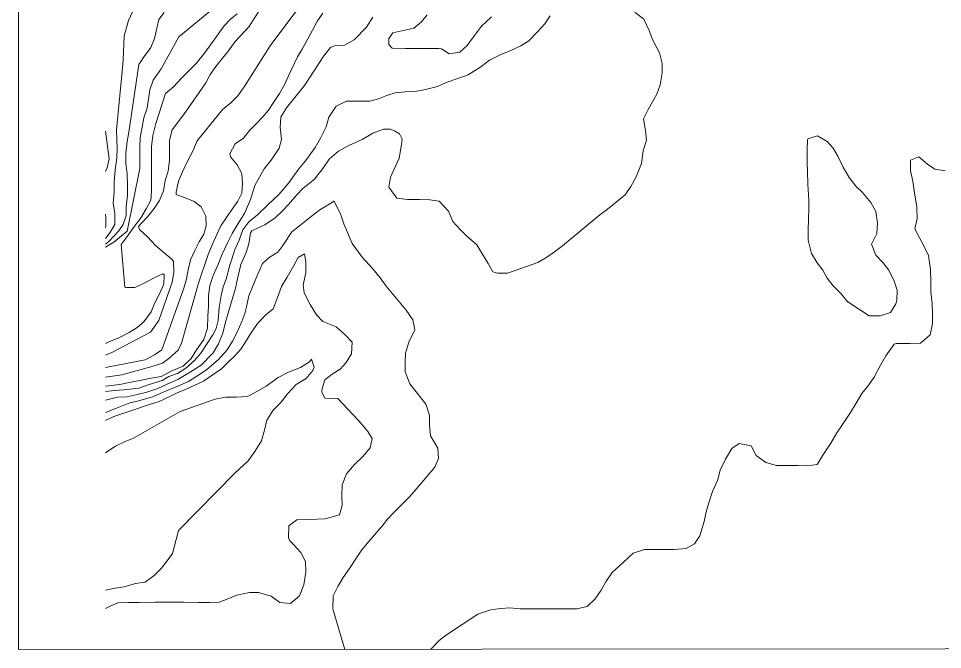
# Model space of a CAD drawing. Header units: metres. Extents: x 78 to 178, y -74 to 157.
# Drawn here: x 147.284 to 150.121, y 60.376 to 62.312 of the extents above; entities that cross this region are included whole.
import ezdxf

# ---------------------------------------------------------------- set-up
doc = ezdxf.new("R2010")
doc.units = ezdxf.units.M
doc.layers.add('01_Fina', color=252, linetype='Continuous', lineweight=15)

msp = doc.modelspace()

# ---------------------------------------------------------------- linework, layer by layer
at = {"layer": '01_Fina', "color": 252, "lineweight": 9, "true_color": 0x939598}
msp.add_lwpolyline([(147.2844, 70.26465), (147.2844, 60.37636), (155.81775, 60.38229), (155.81775, 70.27058), (147.55141, 70.26465)], dxfattribs=at)
at = {"layer": '01_Fina', "color": 252, "linetype": 'Continuous', "lineweight": 9, "true_color": 0x939598}
for points in [[(147.65951, 62.3888), (147.62245, 62.30665), (147.60921, 62.25888), (147.60573, 62.18463), (147.60305, 62.15132), (147.58513, 61.97003), (147.587, 61.91264), (147.5866, 61.88508), (147.58111, 61.84775), (147.57817, 61.80841), (147.57763, 61.77978), (147.57536, 61.74674), (147.58058, 61.71302), (147.57977, 61.67998), (147.56452, 61.65456), (147.55141, 61.6373)], [(148.18036, 62.39428), (148.074, 62.25166), (148.0566, 62.22851), (147.97941, 62.10596), (147.95733, 62.07532), (147.93472, 62.05312), (147.91117, 62.03398), (147.83317, 61.93685), (147.81913, 61.90555), (147.80361, 61.87504), (147.78768, 61.842), (147.77604, 61.81323), (147.76882, 61.77925), (147.76882, 61.77242), (147.79638, 61.76212), (147.82354, 61.75088), (147.84521, 61.73443), (147.85966, 61.7062), (147.86073, 61.6765), (147.85324, 61.65027), (147.83919, 61.62673), (147.82622, 61.60264), (147.81244, 61.57241), (147.80521, 61.5411), (147.80013, 61.51327), (147.79143, 61.48518), (147.724, 61.29627), (147.70166, 61.28034), (147.67717, 61.2671), (147.67276, 61.26523), (147.55181, 61.24168)], [(147.88615, 62.34638), (147.77618, 62.25621), (147.72253, 62.15841), (147.69791, 62.12295), (147.68788, 62.09325), (147.67972, 62.03719), (147.66901, 62.00723), (147.66433, 61.97886), (147.65831, 61.94756), (147.65697, 61.91852), (147.65697, 61.88548), (147.65684, 61.8523), (147.61844, 61.66017), (147.5767, 61.62579), (147.55141, 61.61051)], [(148.02476, 62.33876), (148.00804, 62.31227), (147.99238, 62.28752), (147.94984, 62.24216), (147.9287, 62.2134), (147.91077, 62.19092), (147.89057, 62.16537), (147.87277, 62.14035), (147.85913, 62.11533), (147.79665, 62.02489), (147.75584, 61.9711), (147.74835, 61.93899), (147.74822, 61.90528), (147.74781, 61.87825), (147.74434, 61.84427), (147.7347, 61.81524), (147.72922, 61.78366), (147.71718, 61.75396), (147.70059, 61.72894), (147.68012, 61.70366), (147.65991, 61.68238), (147.65309, 61.67436), (147.6559, 61.66512), (147.67998, 61.64211), (147.70487, 61.61602), (147.73176, 61.59301), (147.75651, 61.57321), (147.76012, 61.56666), (147.76133, 61.53267), (147.75598, 61.50297), (147.71477, 61.38564), (147.68935, 61.34978), (147.57081, 61.28784), (147.55141, 61.27915)], [(149.17589, 62.33153), (149.20425, 62.31013), (149.22058, 62.27574), (149.23128, 62.24564), (149.25162, 62.20724), (149.26018, 62.17473), (149.25978, 62.1453), (149.25429, 62.1085), (149.24345, 62.08041), (149.23061, 62.05633), (149.2167, 62.03345), (149.20332, 62.00442), (149.20867, 61.9691), (149.21201, 61.93873), (149.20198, 61.90595), (149.19636, 61.86728), (149.18071, 61.82661), (149.16425, 61.79691), (149.14672, 61.77162), (149.09187, 61.7272), (149.06832, 61.70968), (148.95447, 61.61469), (148.92584, 61.59341), (148.90296, 61.57803), (148.87901, 61.56358), (148.78549, 61.53107), (148.75459, 61.5312), (148.7404, 61.53495), (148.72649, 61.56063), (148.70642, 61.59288), (148.69103, 61.61776), (148.66053, 61.64506), (148.64019, 61.66499), (148.61799, 61.68921), (148.60421, 61.72132), (148.57544, 61.75182), (148.54668, 61.75624), (148.5155, 61.75664), (148.47831, 61.75677), (148.44593, 61.76119), (148.42158, 61.79503), (148.42626, 61.82594), (148.45302, 61.88387), (148.45958, 61.92628), (148.46185, 61.94247), (148.45396, 61.95866), (148.43884, 61.96736), (148.42573, 61.97324), (148.40513, 61.97324), (148.37168, 61.96013), (148.33943, 61.941), (148.29876, 61.92254), (148.26625, 61.90541), (148.23829, 61.88106), (148.21902, 61.85256), (148.19293, 61.81898), (148.15761, 61.79035), (148.13835, 61.77149), (148.11293, 61.74152), (148.0942, 61.72145), (148.07252, 61.70058), (148.04028, 61.67904), (148.00028, 61.66111), (147.99653, 61.65469), (147.99171, 61.62124), (147.98369, 61.59408), (147.96683, 61.55729), (147.95639, 61.51408), (147.95077, 61.48491), (147.92014, 61.38109), (147.91131, 61.34697), (147.89873, 61.31473), (147.88214, 61.28663), (147.84521, 61.24864), (147.80441, 61.22295), (147.77377, 61.20502), (147.74327, 61.19124), (147.71263, 61.17746), (147.67865, 61.16595), (147.64493, 61.15793), (147.6171, 61.15191), (147.58794, 61.1507), (147.55141, 61.14104)], [(147.73109, 62.33046), (147.71517, 62.30919), (147.70166, 62.25126), (147.69095, 62.22356), (147.66968, 62.19587), (147.65376, 62.17125), (147.62312, 61.96401), (147.6179, 61.93471), (147.61362, 61.89966), (147.61416, 61.86808), (147.61844, 61.83624), (147.61924, 61.80052), (147.61898, 61.76895), (147.6151, 61.73536), (147.61483, 61.70754), (147.60573, 61.68051), (147.59222, 61.66044), (147.56185, 61.62847), (147.55141, 61.61955)], [(148.21849, 62.32886), (148.20203, 62.30531), (148.18678, 62.27695), (148.17273, 62.25005), (148.15494, 62.21821), (148.14035, 62.19507), (148.1132, 62.137), (148.10142, 62.10891), (148.08523, 62.08268), (148.06744, 62.05419), (148.05219, 62.03077), (148.03426, 62.01044), (148.01526, 61.99064), (147.99359, 61.96883), (147.97526, 61.94568), (147.94917, 61.92749), (147.93298, 61.89752), (147.93485, 61.88815), (147.95572, 61.863), (147.97017, 61.83704), (147.97231, 61.80641), (147.96977, 61.77644), (147.9572, 61.75195), (147.94007, 61.72787), (147.92522, 61.70446), (147.90555, 61.67636), (147.89351, 61.65001), (147.8804, 61.61977), (147.86702, 61.58833), (147.83665, 61.50016), (147.78514, 61.31607), (147.77484, 61.29506), (147.74581, 61.26924), (147.72681, 61.25452), (147.69055, 61.24369), (147.60212, 61.21907), (147.55141, 61.21244)], [(147.95572, 62.32698), (147.93365, 62.30959), (147.91545, 62.28992), (147.85511, 62.2059), (147.82996, 62.17446), (147.80976, 62.15413), (147.78327, 62.1279), (147.75999, 62.10289), (147.73591, 62.08255), (147.72494, 62.05071), (147.70554, 61.98983), (147.69711, 61.95304), (147.69296, 61.91999), (147.69309, 61.88401), (147.69296, 61.84842), (147.69283, 61.81938), (147.69283, 61.78259), (147.69055, 61.75476), (147.67677, 61.72841), (147.65871, 61.69884), (147.64011, 61.67503), (147.62058, 61.64733), (147.59971, 61.61857), (147.61068, 61.48852), (147.61416, 61.48705), (147.64105, 61.48718), (147.66767, 61.49922), (147.70059, 61.51675), (147.72748, 61.52906), (147.73122, 61.52585), (147.73056, 61.49749), (147.71704, 61.46805), (147.70166, 61.43822), (147.69149, 61.41253), (147.66955, 61.38189), (147.64868, 61.36436), (147.62446, 61.34951), (147.59476, 61.33333), (147.55944, 61.31941), (147.55141, 61.31527)], [(148.91647, 62.3207), (148.90028, 62.29568), (148.87794, 62.27159), (148.85132, 62.24417), (148.82683, 62.22838), (148.79392, 62.21299), (148.76515, 62.20202), (148.73037, 62.18423), (148.70308, 62.16443), (148.66495, 62.13981), (148.6327, 62.12844), (148.59685, 62.1156), (148.57022, 62.10396), (148.53356, 62.09446), (148.50694, 62.08937), (148.47108, 62.08696), (148.44071, 62.08456), (148.41476, 62.07599), (148.38961, 62.06556), (148.36325, 62.05847), (148.32646, 62.05833), (148.29087, 62.05847), (148.25929, 62.04375), (148.23695, 62.00937), (148.22839, 61.98007), (148.21193, 61.94515), (148.19454, 61.91678), (148.16497, 61.87531), (148.14504, 61.85136), (148.12657, 61.82607), (148.11413, 61.80801), (148.08336, 61.77202), (148.05058, 61.74205), (148.0178, 61.71008), (147.99118, 61.68814), (147.97258, 61.66405), (147.96215, 61.63181), (147.94957, 61.60572), (147.93285, 61.55528), (147.92214, 61.51301), (147.91305, 61.48866), (147.90662, 61.46243), (147.90007, 61.42604), (147.89753, 61.38564), (147.89124, 61.36142), (147.8808, 61.34135), (147.84361, 61.28516), (147.82515, 61.26309), (147.79852, 61.23914), (147.77203, 61.22335), (147.74634, 61.21398), (147.72507, 61.20168), (147.68239, 61.18803), (147.65403, 61.17826), (147.60734, 61.17278), (147.57897, 61.17104), (147.55141, 61.1683)], [(147.55141, 61.1844), (147.59556, 61.18963), (147.62433, 61.19579), (147.65711, 61.20181), (147.69216, 61.20917), (147.72213, 61.21398), (147.75464, 61.23098), (147.78942, 61.24596), (147.81431, 61.26911), (147.8313, 61.296), (147.85378, 61.32784), (147.86408, 61.36276), (147.86609, 61.39888), (147.86742, 61.42952), (147.86809, 61.46297), (147.8713, 61.4932), (147.88161, 61.52424), (147.89659, 61.55568), (147.90997, 61.589), (147.92562, 61.62365), (147.94047, 61.65241), (147.96228, 61.68881), (147.97847, 61.71449), (147.99626, 61.75677), (148.01004, 61.80039), (148.02436, 61.82567), (148.03801, 61.85109), (148.06008, 61.87785), (148.0843, 61.91491), (148.09152, 61.94127), (148.08791, 61.97926), (148.08925, 62.0099), (148.10677, 62.03867), (148.1627, 62.1065), (148.22143, 62.19788), (148.24163, 62.2233), (148.25461, 62.22851), (148.28338, 62.22958), (148.31468, 62.24644), (148.35228, 62.28538), (148.37154, 62.31628)], [(148.53932, 62.32377), (148.52192, 62.30183), (148.49771, 62.2827), (148.43362, 62.26865), (148.42118, 62.25059), (148.42091, 62.23239), (148.43095, 62.22169), (148.47149, 62.22062), (148.51644, 62.22049), (148.5452, 62.22035), (148.57424, 62.21995), (148.5832, 62.21902), (148.60608, 62.20443), (148.63953, 62.20925), (148.6612, 62.22932), (148.6814, 62.25608), (148.70602, 62.28885), (148.73585, 62.31722)], [(147.55141, 61.96671), (147.56292, 61.882), (147.5569, 61.85457), (147.55141, 61.84272)], [(149.83012, 61.44317), (149.89568, 61.40062), (149.9294, 61.40049), (149.96124, 61.41052), (149.97689, 61.43741), (149.98064, 61.44705), (149.98131, 61.47916), (149.97207, 61.50672), (149.95548, 61.5403), (149.93702, 61.56411), (149.91548, 61.58672), (149.90291, 61.6203), (149.91909, 61.65241), (149.9207, 61.68573), (149.91562, 61.72011), (149.9005, 61.74767), (149.87494, 61.77844), (149.85461, 61.79838), (149.83387, 61.825), (149.81541, 61.85631), (149.79949, 61.89043), (149.7853, 61.91491), (149.76617, 61.93471), (149.73714, 61.95224), (149.70744, 61.94327), (149.70583, 61.93899), (149.70516, 61.90929), (149.7053, 61.87089), (149.70583, 61.8428), (149.7073, 61.80413), (149.70985, 61.7549), (149.70985, 61.7276), (149.70944, 61.69911), (149.70837, 61.66111), (149.70824, 61.63235), (149.71868, 61.59114), (149.73594, 61.56318), (149.75346, 61.54003), (149.76697, 61.51541), (149.7849, 61.49227), (149.81019, 61.46671), (149.83012, 61.44223)], [(150.12861, 61.84507), (150.0973, 61.85042), (150.07416, 61.86568), (150.0482, 61.88775), (150.02225, 61.87798), (150.02278, 61.84547), (150.02907, 61.8135), (150.03455, 61.77737), (150.04151, 61.73403), (150.04298, 61.69871), (150.03576, 61.66686), (150.0486, 61.64118), (150.06252, 61.61696), (150.0779, 61.58565), (150.08392, 61.54257), (150.08446, 61.50484), (150.08432, 61.47488), (150.08887, 61.43741), (150.08994, 61.40825), (150.08981, 61.37641), (150.08299, 61.34175), (150.05288, 61.31647), (150.02104, 61.3154), (149.99281, 61.3154), (149.97796, 61.31486), (149.97234, 61.31272), (149.94625, 61.27753), (149.93006, 61.24877), (149.9108, 61.21238), (149.89153, 61.18428), (149.87347, 61.16234), (149.85581, 61.13184), (149.83869, 61.10374), (149.81193, 61.06414), (149.79601, 61.04073), (149.77768, 61.00982), (149.75346, 60.97249), (149.73567, 60.9444), (149.7057, 60.94038), (149.67693, 60.94052), (149.64683, 60.94065), (149.61071, 60.94105), (149.57846, 60.95042), (149.54916, 60.97196), (149.53351, 61.00099), (149.49645, 61.00835), (149.47371, 60.9935), (149.45484, 60.96018), (149.43798, 60.92674), (149.43009, 60.8953), (149.41417, 60.86131), (149.40293, 60.82639), (149.39517, 60.7991), (149.38915, 60.76886), (149.37537, 60.72498), (149.35985, 60.7005), (149.33416, 60.68605), (149.29724, 60.68311), (149.26887, 60.68324), (149.23596, 60.68324), (149.20573, 60.68337), (149.17161, 60.67173), (149.1403, 60.64337), (149.10645, 60.6122), (149.08692, 60.5845), (149.07287, 60.55828), (149.05481, 60.53166), (149.02993, 60.50851), (148.99835, 60.50115), (148.96905, 60.50075), (148.92998, 60.50115), (148.89346, 60.50088), (148.85854, 60.50102), (148.82389, 60.50142), (148.79258, 60.50436), (148.76542, 60.50169), (148.73425, 60.49861), (148.69398, 60.48523), (148.59832, 60.42114), (148.57571, 60.40415), (148.55484, 60.38261), (148.55058, 60.37708)], [(148.28566, 60.37689), (148.24913, 60.50128), (148.25033, 60.54075), (148.26491, 60.57019), (148.2815, 60.59708), (148.30037, 60.62477), (148.32151, 60.65809), (148.33836, 60.6819), (148.3595, 60.70759), (148.37743, 60.72846), (148.39951, 60.75415), (148.4173, 60.77609), (148.43616, 60.79643), (148.48486, 60.84486), (148.50547, 60.868), (148.56273, 60.93543), (148.57343, 60.96233), (148.57143, 60.99363), (148.54868, 61.03149), (148.54627, 61.06494), (148.54641, 61.09438), (148.53597, 61.12662), (148.53196, 61.13371), (148.48607, 61.19111), (148.47162, 61.2279), (148.47082, 61.25854), (148.47215, 61.28556), (148.48219, 61.31954), (148.50092, 61.35727), (148.49503, 61.38751), (148.47389, 61.41788), (148.41315, 61.49147), (148.39496, 61.51689), (148.37208, 61.54485), (148.33917, 61.5799), (148.30813, 61.62164), (148.28351, 61.68225), (148.27361, 61.71008), (148.25314, 61.75155), (148.20899, 61.7252), (148.18263, 61.70486), (148.14664, 61.67623), (148.12336, 61.65763), (148.09554, 61.61602), (148.08082, 61.59555), (148.05419, 61.57937), (148.03306, 61.56077), (148.01927, 61.52799), (148.00496, 61.49401), (147.99185, 61.46136), (147.98436, 61.42791), (147.97887, 61.40691), (147.97044, 61.38269), (147.95586, 61.35045), (147.94128, 61.32235), (147.92482, 61.29627), (147.89806, 61.26616), (147.86127, 61.23432), (147.82849, 61.21251), (147.80615, 61.1986), (147.7735, 61.18482), (147.74099, 61.17104), (147.69617, 61.15137), (147.64935, 61.13786), (147.6266, 61.13291), (147.58566, 61.11725), (147.55141, 61.10348)], [(147.55141, 61.71203), (147.55302, 61.70218), (147.55288, 61.67462), (147.55141, 61.67022)], [(147.55141, 60.50176), (147.56626, 60.50945), (147.58954, 60.52002), (147.61964, 60.52055), (147.65523, 60.52055), (147.70353, 60.52162), (147.75169, 60.52135), (147.79223, 60.52122), (147.83652, 60.52109), (147.87117, 60.52109), (147.90034, 60.52149), (147.92696, 60.53139), (147.95452, 60.54329), (147.99359, 60.55159), (148.02142, 60.55146), (148.05995, 60.53955), (148.0863, 60.52055), (148.11962, 60.51801), (148.14731, 60.54115), (148.16042, 60.57487), (148.16604, 60.61353), (148.16551, 60.64658), (148.15146, 60.67387), (148.12831, 60.69809), (148.11694, 60.70986), (148.1132, 60.71856), (148.11427, 60.75629), (148.13875, 60.77382), (148.17688, 60.77555), (148.22571, 60.77729), (148.26973, 60.78987), (148.27749, 60.81797), (148.27736, 60.84887), (148.27776, 60.88111), (148.29114, 60.9151), (148.31575, 60.94413), (148.33997, 60.96781), (148.36352, 60.99497), (148.3698, 61.024), (148.35629, 61.04541), (148.32953, 61.07752), (148.29461, 61.11511), (148.26505, 61.14696), (148.22491, 61.14722), (148.21595, 61.16662), (148.21688, 61.17746), (148.22491, 61.20368), (148.24725, 61.22121), (148.27147, 61.23606), (148.2898, 61.25733), (148.30666, 61.28396), (148.30853, 61.31888), (148.28726, 61.34149), (148.25929, 61.3661), (148.21809, 61.38229), (148.19962, 61.4037), (148.17996, 61.43501), (148.16123, 61.471), (148.15802, 61.49561), (148.16604, 61.5324), (148.16618, 61.56652), (148.16203, 61.59087), (148.14263, 61.57896), (148.12925, 61.55488), (148.10932, 61.51876), (148.09219, 61.49039), (148.07908, 61.45641), (148.06597, 61.42203), (148.04215, 61.40169), (148.01914, 61.37761), (147.99988, 61.35018), (147.98061, 61.31874), (147.96736, 61.29774), (147.9489, 61.27767), (147.93044, 61.25974), (147.90783, 61.2378), (147.88535, 61.22188), (147.85271, 61.19994), (147.80989, 61.18027), (147.76922, 61.16261), (147.74875, 61.15271), (147.71624, 61.13706), (147.67303, 61.12421), (147.64761, 61.11458), (147.62005, 61.10602), (147.57697, 61.0917), (147.55154, 61.07899)], [(147.55141, 60.5585), (147.58111, 60.56497), (147.60894, 60.56858), (147.64399, 60.57875), (147.6737, 60.5829), (147.70099, 60.6039), (147.72387, 60.62611), (147.74072, 60.64859), (147.75691, 60.6712), (147.76815, 60.71348), (147.77511, 60.74197), (147.9489, 60.91777), (147.98931, 60.95564), (148.00951, 60.98413), (148.02998, 61.01651), (148.03908, 61.04929), (148.0463, 61.08019), (148.0665, 61.1111), (148.09045, 61.13518), (148.10972, 61.16047), (148.13648, 61.18977), (148.16738, 61.20796), (148.18785, 61.23231), (148.192, 61.24235), (148.18424, 61.2667), (148.17808, 61.25894), (148.14959, 61.24141), (148.1136, 61.22723), (148.08175, 61.21131), (148.04483, 61.18415), (148.01754, 61.16916), (147.99305, 61.15619), (147.98596, 61.15284), (147.95372, 61.15017), (147.92, 61.1503), (147.88843, 61.14482), (147.78059, 61.10642), (147.63771, 61.02521), (147.61162, 61.01504), (147.58218, 61.00032), (147.55583, 60.98306), (147.55141, 60.97949)]]:
    msp.add_lwpolyline(points, dxfattribs=at)

doc.saveas('drawing.dxf')
